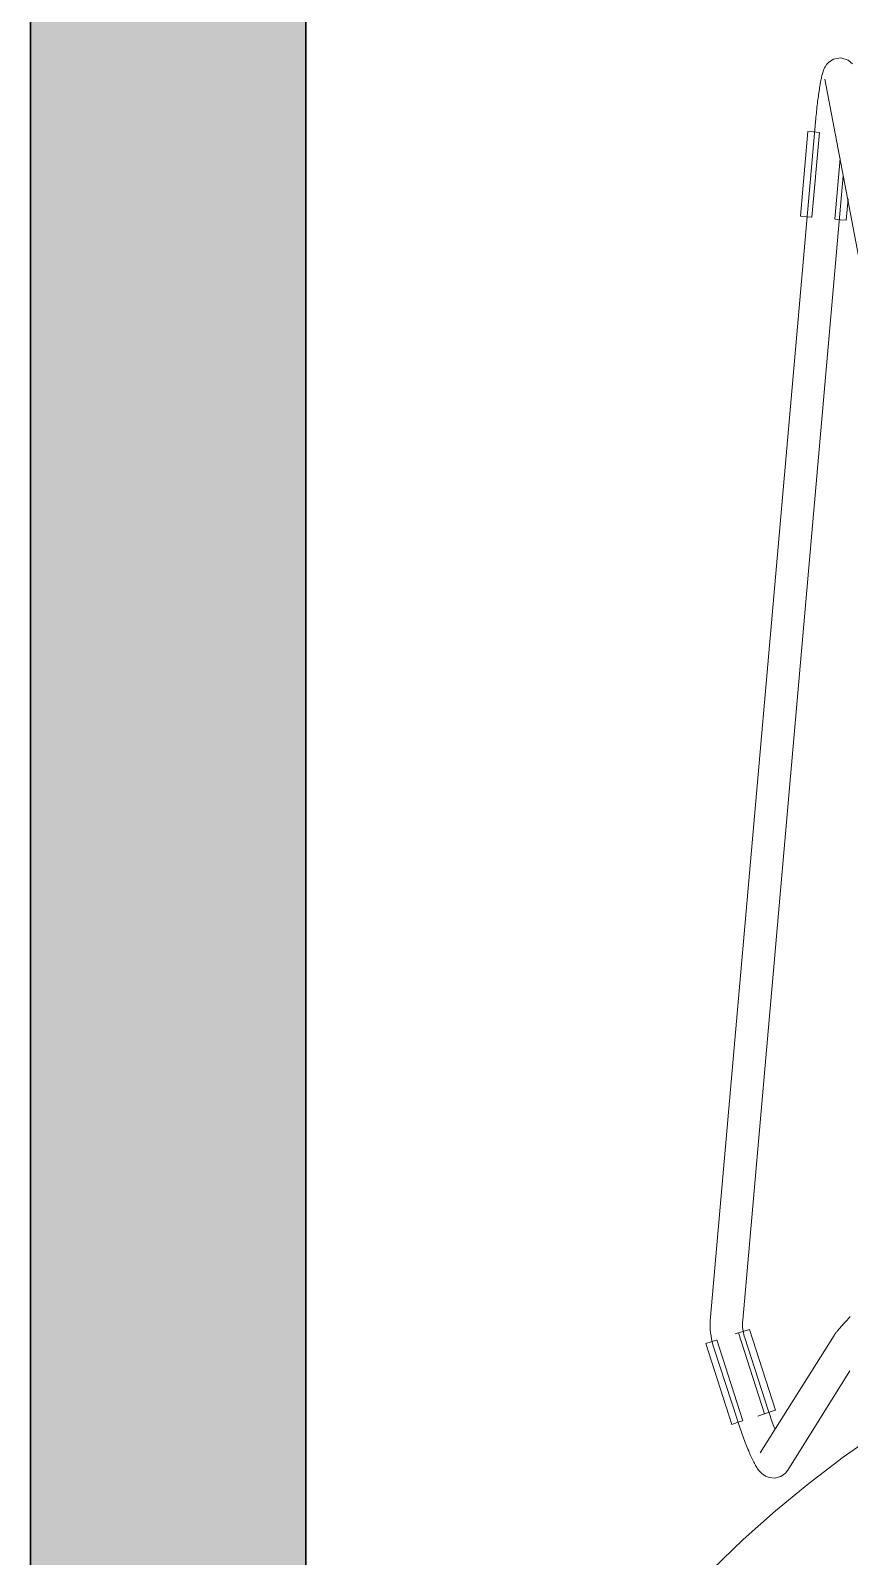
# Model space of a CAD drawing. Header units: millimetres. Extents: x 155927 to 326028, y -36033 to 97293.
# Drawn here: x 159375 to 159678, y 12592 to 13158 of the extents above; entities that cross this region are included whole.
import ezdxf

# ---------------------------------------------------------------- set-up
doc = ezdxf.new("R2010")
doc.units = ezdxf.units.MM
doc.header["$MEASUREMENT"] = 0
for name, color, linetype, lineweight in [('A-WALL-PATT', 7, 'CONTINUOUS', 9), ('I-FURN', 8, 'CONTINUOUS', 9), ('I-WALL', 7, 'CONTINUOUS', 9)]:
    doc.layers.add(name, color=color, linetype=linetype, lineweight=lineweight)

msp = doc.modelspace()

# ---------------------------------------------------------------- hatches: boundary and pattern name
at = {"layer": 'A-WALL-PATT'}
msp.add_hatch(color=256, dxfattribs=at).paths.add_polyline_path([(159374.83, 9369.61), (159476.83, 9369.61), (159476.83, 13505.61), (159374.83, 13505.61), (159374.83, 10128.06)], flags=0)

# ---------------------------------------------------------------- linework, layer by layer
at = {"layer": 'I-FURN'}
for p, q in [((159669.79, 13145.01), (159669.31, 13144.31)), ((159670.65, 13145.92), (159669.79, 13145.01)), ((159672.3, 13146.96), (159670.65, 13145.92)), ((159675.06, 13147.44), (159672.3, 13146.96)), ((159677.81, 13146.61), (159675.06, 13147.44)), ((159677.81, 13146.61), (159679.39, 13145.28)), ((159667.64, 13139.02), (159667.54, 13138.53)), ((159667.73, 13139.5), (159667.64, 13139.02)), ((159667.83, 13139.96), (159667.73, 13139.5)), ((159667.93, 13140.4), (159667.83, 13139.96)), ((159668.03, 13140.83), (159667.93, 13140.4)), ((159668.13, 13141.24), (159668.03, 13140.83)), ((159668.24, 13141.65), (159668.13, 13141.24)), ((159668.36, 13142.04), (159668.24, 13141.65)), ((159668.48, 13142.44), (159668.36, 13142.04)), ((159668.62, 13142.84), (159668.48, 13142.44)), ((159668.79, 13143.27), (159668.62, 13142.84)), ((159669.01, 13143.75), (159668.79, 13143.27)), ((159669.31, 13144.31), (159669.01, 13143.75)), ((159669.16, 13139.61), (159687.97, 13040.32)), ((159666.72, 13133.27), (159666.63, 13132.61)), ((159666.81, 13133.92), (159666.72, 13133.27)), ((159666.9, 13134.55), (159666.81, 13133.92)), ((159666.99, 13135.17), (159666.9, 13134.55)), ((159667.08, 13135.77), (159666.99, 13135.17)), ((159667.17, 13136.36), (159667.08, 13135.77)), ((159667.26, 13136.93), (159667.17, 13136.36)), ((159667.36, 13137.48), (159667.26, 13136.93)), ((159667.45, 13138.01), (159667.36, 13137.48)), ((159667.54, 13138.53), (159667.45, 13138.01)), ((159666.05, 13127.66), (159665.98, 13126.92)), ((159666.13, 13128.39), (159666.05, 13127.66)), ((159666.21, 13129.12), (159666.13, 13128.39)), ((159666.29, 13129.83), (159666.21, 13129.12)), ((159666.37, 13130.54), (159666.29, 13129.83)), ((159666.46, 13131.24), (159666.37, 13130.54)), ((159666.54, 13131.93), (159666.46, 13131.24)), ((159666.63, 13132.61), (159666.54, 13131.93)), ((159665.68, 13123.77), (159626.73, 12680.44)), ((159665.69, 13123.92), (159665.68, 13123.77)), ((159665.76, 13124.68), (159665.69, 13123.92)), ((159665.83, 13125.43), (159665.76, 13124.68)), ((159665.9, 13126.17), (159665.83, 13125.43)), ((159665.98, 13126.92), (159665.9, 13126.17)), ((159660.1, 13088.75), (159662.86, 13120.16)), ((159662.86, 13120.16), (159664.91, 13119.98)), ((159664.34, 13088.38), (159667.1, 13119.79)), ((159664.91, 13119.98), (159666.97, 13119.8)), ((159674.76, 13110.11), (159672.78, 13087.63)), ((159638.68, 12679.39), (159675.97, 13103.74)), ((159677.01, 13087.26), (159677.71, 13095.16)), ((159662.15, 13088.57), (159660.1, 13088.75)), ((159664.21, 13088.39), (159662.15, 13088.57)), ((159674.97, 13087.44), (159672.91, 13087.62)), ((159677.01, 13087.26), (159674.97, 13087.44)), ((159678.13, 12680.25), (159678.53, 12680.69)), ((159626.65, 12679.3), (159626.62, 12678.16)), ((159626.62, 12678.16), (159626.63, 12677.02)), ((159626.63, 12677.02), (159626.69, 12675.88)), ((159626.73, 12680.44), (159626.65, 12679.3)), ((159626.69, 12675.88), (159626.8, 12674.74)), ((159637.25, 12674.71), (159639.22, 12675.35)), ((159638.62, 12678.05), (159638.64, 12678.71)), ((159638.63, 12677.39), (159638.62, 12678.05)), ((159638.66, 12676.72), (159638.63, 12677.39)), ((159638.64, 12678.71), (159638.68, 12679.37)), ((159638.73, 12676.07), (159638.66, 12676.72)), ((159638.68, 12679.37), (159638.68, 12679.39)), ((159638.81, 12675.41), (159638.73, 12676.07)), ((159638.93, 12674.76), (159638.81, 12675.41)), ((159639.22, 12675.35), (159641.17, 12675.98)), ((159650.86, 12645.97), (159641.17, 12675.98)), ((159673.27, 12674.77), (159673.45, 12675)), ((159673.45, 12675), (159673.64, 12675.23)), ((159673.64, 12675.23), (159673.84, 12675.47)), ((159673.84, 12675.47), (159674.05, 12675.72)), ((159674.05, 12675.72), (159674.28, 12675.99)), ((159674.28, 12675.99), (159674.53, 12676.27)), ((159674.53, 12676.27), (159674.78, 12676.56)), ((159674.78, 12676.56), (159675.06, 12676.87)), ((159675.06, 12676.87), (159675.34, 12677.19)), ((159675.34, 12677.19), (159675.65, 12677.53)), ((159675.65, 12677.53), (159675.96, 12677.88)), ((159675.96, 12677.88), (159676.29, 12678.24)), ((159676.29, 12678.24), (159676.63, 12678.62)), ((159676.63, 12678.62), (159676.99, 12679.01)), ((159676.99, 12679.01), (159677.36, 12679.41)), ((159677.36, 12679.41), (159677.74, 12679.83)), ((159677.74, 12679.83), (159678.13, 12680.25)), ((159625.02, 12670.76), (159626.97, 12671.39)), ((159634.7, 12640.75), (159625.02, 12670.76)), ((159626.8, 12674.74), (159626.95, 12673.61)), ((159626.95, 12673.61), (159627.15, 12672.49)), ((159626.97, 12671.39), (159628.94, 12672.03)), ((159627.15, 12672.49), (159627.39, 12671.37)), ((159627.39, 12671.37), (159627.67, 12670.26)), ((159627.67, 12670.26), (159628, 12669.17)), ((159628, 12669.17), (159628.01, 12669.13)), ((159638.75, 12642.06), (159629.06, 12672.07)), ((159635.87, 12674.26), (159637.03, 12674.64)), ((159637.13, 12674.67), (159646.82, 12644.66)), ((159639.07, 12674.11), (159638.93, 12674.76)), ((159639.24, 12673.47), (159639.07, 12674.11)), ((159639.43, 12672.84), (159639.24, 12673.47)), ((159648.14, 12646.02), (159639.43, 12672.84)), ((159672.52, 12673.74), (159645.22, 12630.16)), ((159672.52, 12673.74), (159672.74, 12674.07)), ((159672.74, 12674.07), (159672.92, 12674.32)), ((159672.92, 12674.32), (159673.09, 12674.55)), ((159673.09, 12674.55), (159673.27, 12674.77)), ((159628.01, 12669.13), (159636.73, 12642.31)), ((159655.39, 12623.79), (159678.42, 12660.55)), ((159636.66, 12641.38), (159634.7, 12640.75)), ((159638.63, 12642.02), (159636.66, 12641.38)), ((159636.88, 12641.85), (159636.73, 12642.31)), ((159637.12, 12641.11), (159636.88, 12641.85)), ((159637.37, 12640.38), (159637.12, 12641.11)), ((159644.24, 12643.83), (159646.72, 12644.63)), ((159648.91, 12645.34), (159646.94, 12644.7)), ((159648.25, 12645.69), (159648.14, 12646.02)), ((159648.48, 12645), (159648.25, 12645.69)), ((159648.71, 12644.31), (159648.48, 12645)), ((159648.94, 12643.62), (159648.71, 12644.31)), ((159650.86, 12645.97), (159648.91, 12645.34)), ((159649.17, 12642.94), (159648.94, 12643.62)), ((159649.41, 12642.27), (159649.17, 12642.94)), ((159649.64, 12641.6), (159649.41, 12642.27)), ((159649.88, 12640.95), (159649.64, 12641.6)), ((159650.11, 12640.3), (159649.88, 12640.95)), ((159637.62, 12639.64), (159637.37, 12640.38)), ((159637.87, 12638.92), (159637.62, 12639.64)), ((159638.12, 12638.19), (159637.87, 12638.92)), ((159638.37, 12637.48), (159638.12, 12638.19)), ((159638.63, 12636.77), (159638.37, 12637.48)), ((159638.88, 12636.07), (159638.63, 12636.77)), ((159639.14, 12635.38), (159638.88, 12636.07)), ((159639.39, 12634.71), (159639.14, 12635.38)), ((159650.35, 12639.66), (159650.11, 12640.3)), ((159650.58, 12639.04), (159650.35, 12639.66)), ((159689, 12637.71), (159675.88, 12628.56)), ((159639.65, 12634.04), (159639.39, 12634.71)), ((159639.9, 12633.39), (159639.65, 12634.04)), ((159640.15, 12632.75), (159639.9, 12633.39)), ((159640.4, 12632.12), (159640.15, 12632.75)), ((159640.65, 12631.51), (159640.4, 12632.12)), ((159640.9, 12630.92), (159640.65, 12631.51)), ((159641.14, 12630.34), (159640.9, 12630.92)), ((159641.39, 12629.77), (159641.14, 12630.34)), ((159641.63, 12629.23), (159641.39, 12629.77)), ((159641.86, 12628.7), (159641.63, 12629.23)), ((159642.1, 12628.19), (159641.86, 12628.7)), ((159642.33, 12627.7), (159642.1, 12628.19)), ((159642.56, 12627.23), (159642.33, 12627.7)), ((159642.79, 12626.77), (159642.56, 12627.23)), ((159643.02, 12626.33), (159642.79, 12626.77)), ((159643.25, 12625.91), (159643.02, 12626.33)), ((159643.48, 12625.5), (159643.25, 12625.91)), ((159643.72, 12625.1), (159643.48, 12625.5)), ((159643.96, 12624.7), (159643.72, 12625.1)), ((159644.21, 12624.32), (159643.96, 12624.7)), ((159644.49, 12623.93), (159644.21, 12624.32)), ((159644.8, 12623.52), (159644.49, 12623.93)), ((159675.88, 12628.56), (159663.14, 12618.88)), ((159645.17, 12623.1), (159644.8, 12623.52)), ((159645.64, 12622.63), (159645.17, 12623.1)), ((159646.27, 12622.11), (159645.64, 12622.63)), ((159647.18, 12621.55), (159646.27, 12622.11)), ((159648.56, 12621.03), (159647.18, 12621.55)), ((159650.53, 12620.85), (159648.56, 12621.03)), ((159652.76, 12621.44), (159650.53, 12620.85)), ((159663.14, 12618.88), (159650.79, 12608.71)), ((159654.49, 12622.66), (159652.76, 12621.44)), ((159654.49, 12622.66), (159655.39, 12623.79)), ((159650.79, 12608.71), (159638.86, 12598.05)), ((159638.86, 12598.05), (159627.36, 12586.92))]:
    msp.add_line(p, q, dxfattribs=at)
at = {"layer": 'I-WALL', "lineweight": 30}
for p, q in [((159374.83, 13505.61), (159374.83, 9369.61)), ((159476.83, 9369.61), (159476.83, 13505.61))]:
    msp.add_line(p, q, dxfattribs=at)

doc.saveas('drawing.dxf')
